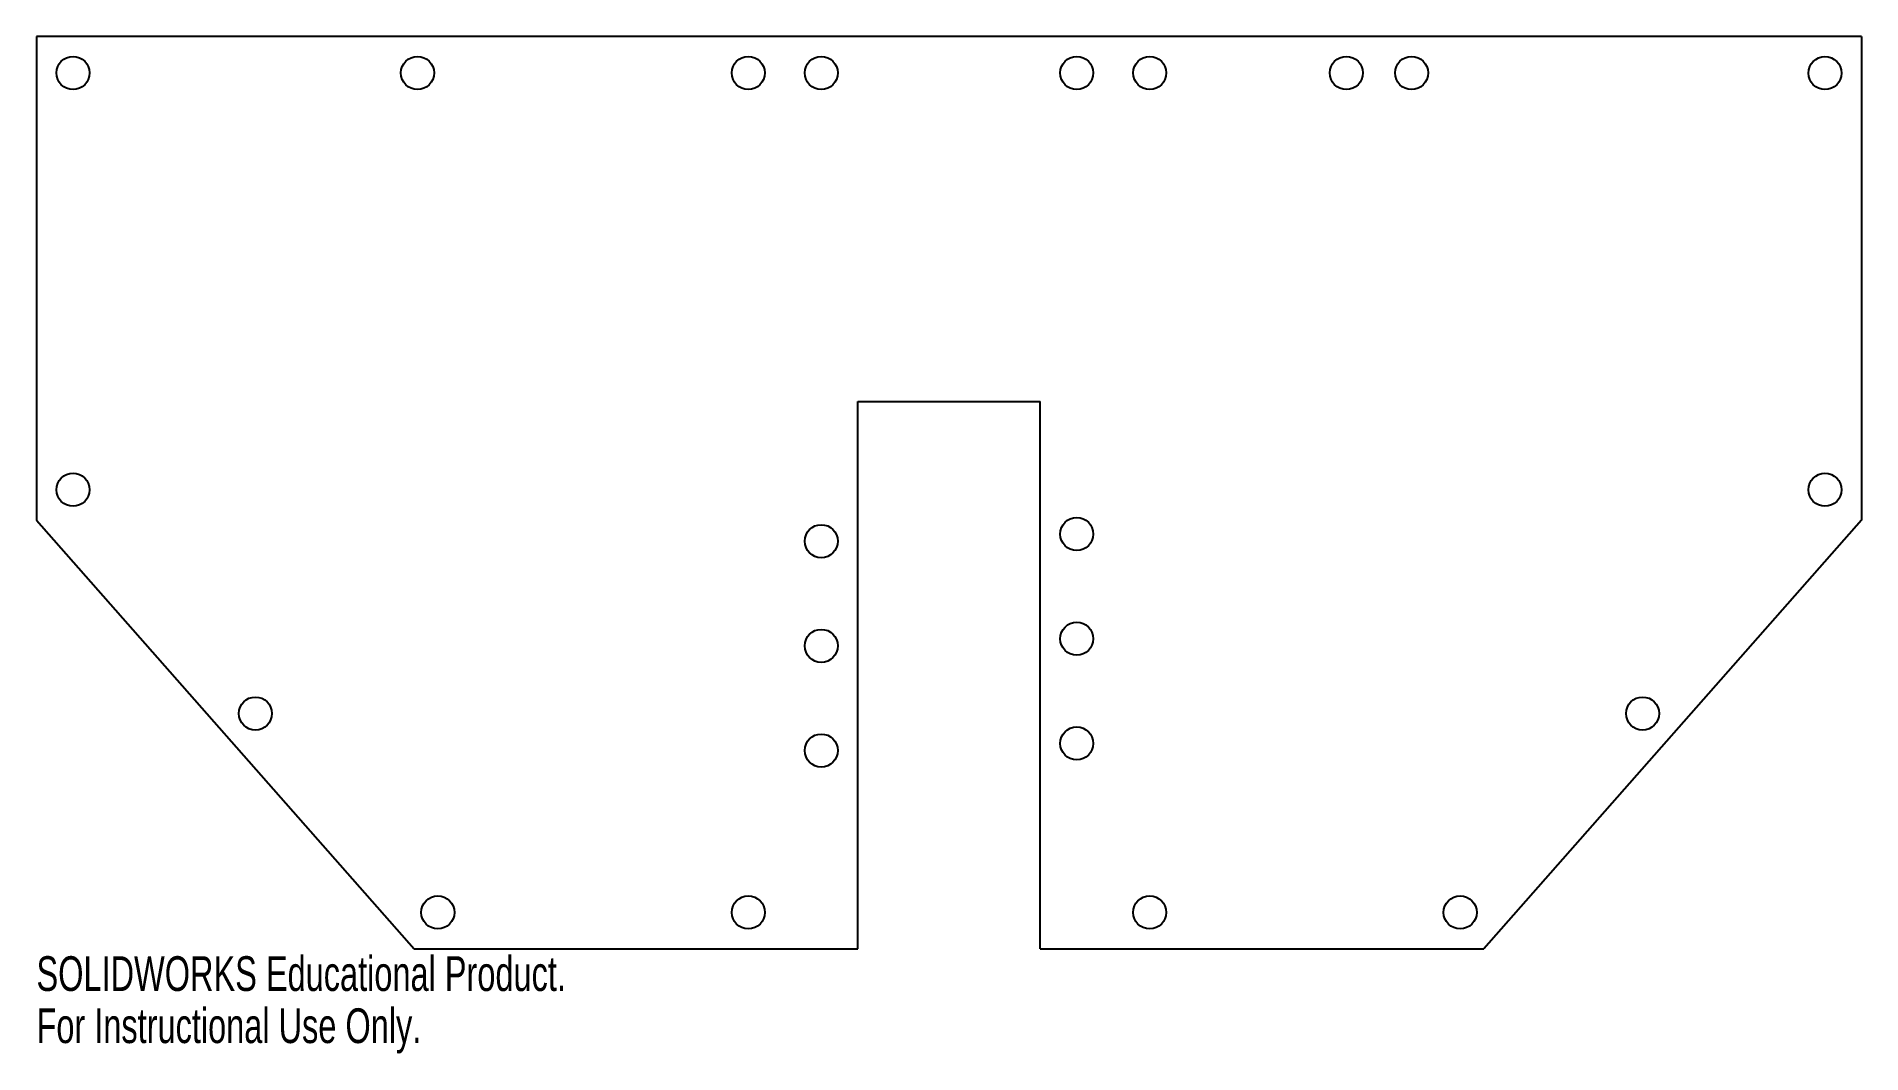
# Model space of a CAD drawing. Header units: millimetres. Extents: x 0 to 254, y -142 to 0.
import ezdxf

# ---------------------------------------------------------------- set-up
doc = ezdxf.new("R2010")
doc.units = ezdxf.units.MM
doc.styles.add('SLDTEXTSTYLE0', font='TXT', dxfattribs={"width": 0.7})

msp = doc.modelspace()

# ---------------------------------------------------------------- linework, layer by layer
at = {"color": 7, "linetype": 'Continuous', "lineweight": 25}
for p, q in [((254, 0), (0, 0)), ((0, 0), (0, -67.34)), ((254, 0), (254, -67.34)), ((114.3, -127), (114.3, -50.8)), ((114.3, -50.8), (139.7, -50.8)), ((139.7, -127), (139.7, -50.8)), ((0, -67.34), (52.56, -127)), ((254, -67.34), (201.44, -127)), ((52.56, -127), (114.3, -127)), ((139.7, -127), (201.44, -127))]:
    msp.add_line(p, q, dxfattribs=at)
for centre in [(5.08, -5.08), (53.03, -5.08), (99.06, -5.08), (109.22, -5.08), (144.78, -5.08), (154.94, -5.08), (182.3, -5.08), (191.38, -5.08), (248.92, -5.09), (5.08, -63.08), (248.92, -63.09), (109.22, -70.25), (144.78, -69.25), (109.22, -84.82), (144.78, -83.82), (30.47, -94.24), (223.53, -94.24), (144.78, -98.39), (109.22, -99.39), (55.86, -121.92), (99.07, -121.92), (154.93, -121.92), (198.14, -121.92)]:
    msp.add_circle(centre, 2.3, dxfattribs=at)

# ---------------------------------------------------------------- texts
at = {"color": 7, "linetype": 'Continuous', "char_height": 4.8336, "attachment_point": 1, "style": 'SLDTEXTSTYLE0'}
for s, insert in [('SOLIDWORKS Educational Product.', (0, -128.02)), ('For Instructional Use Only.', (0, -135.27))]:
    msp.add_mtext(s, dxfattribs=dict(at, insert=insert))

doc.saveas('drawing.dxf')
